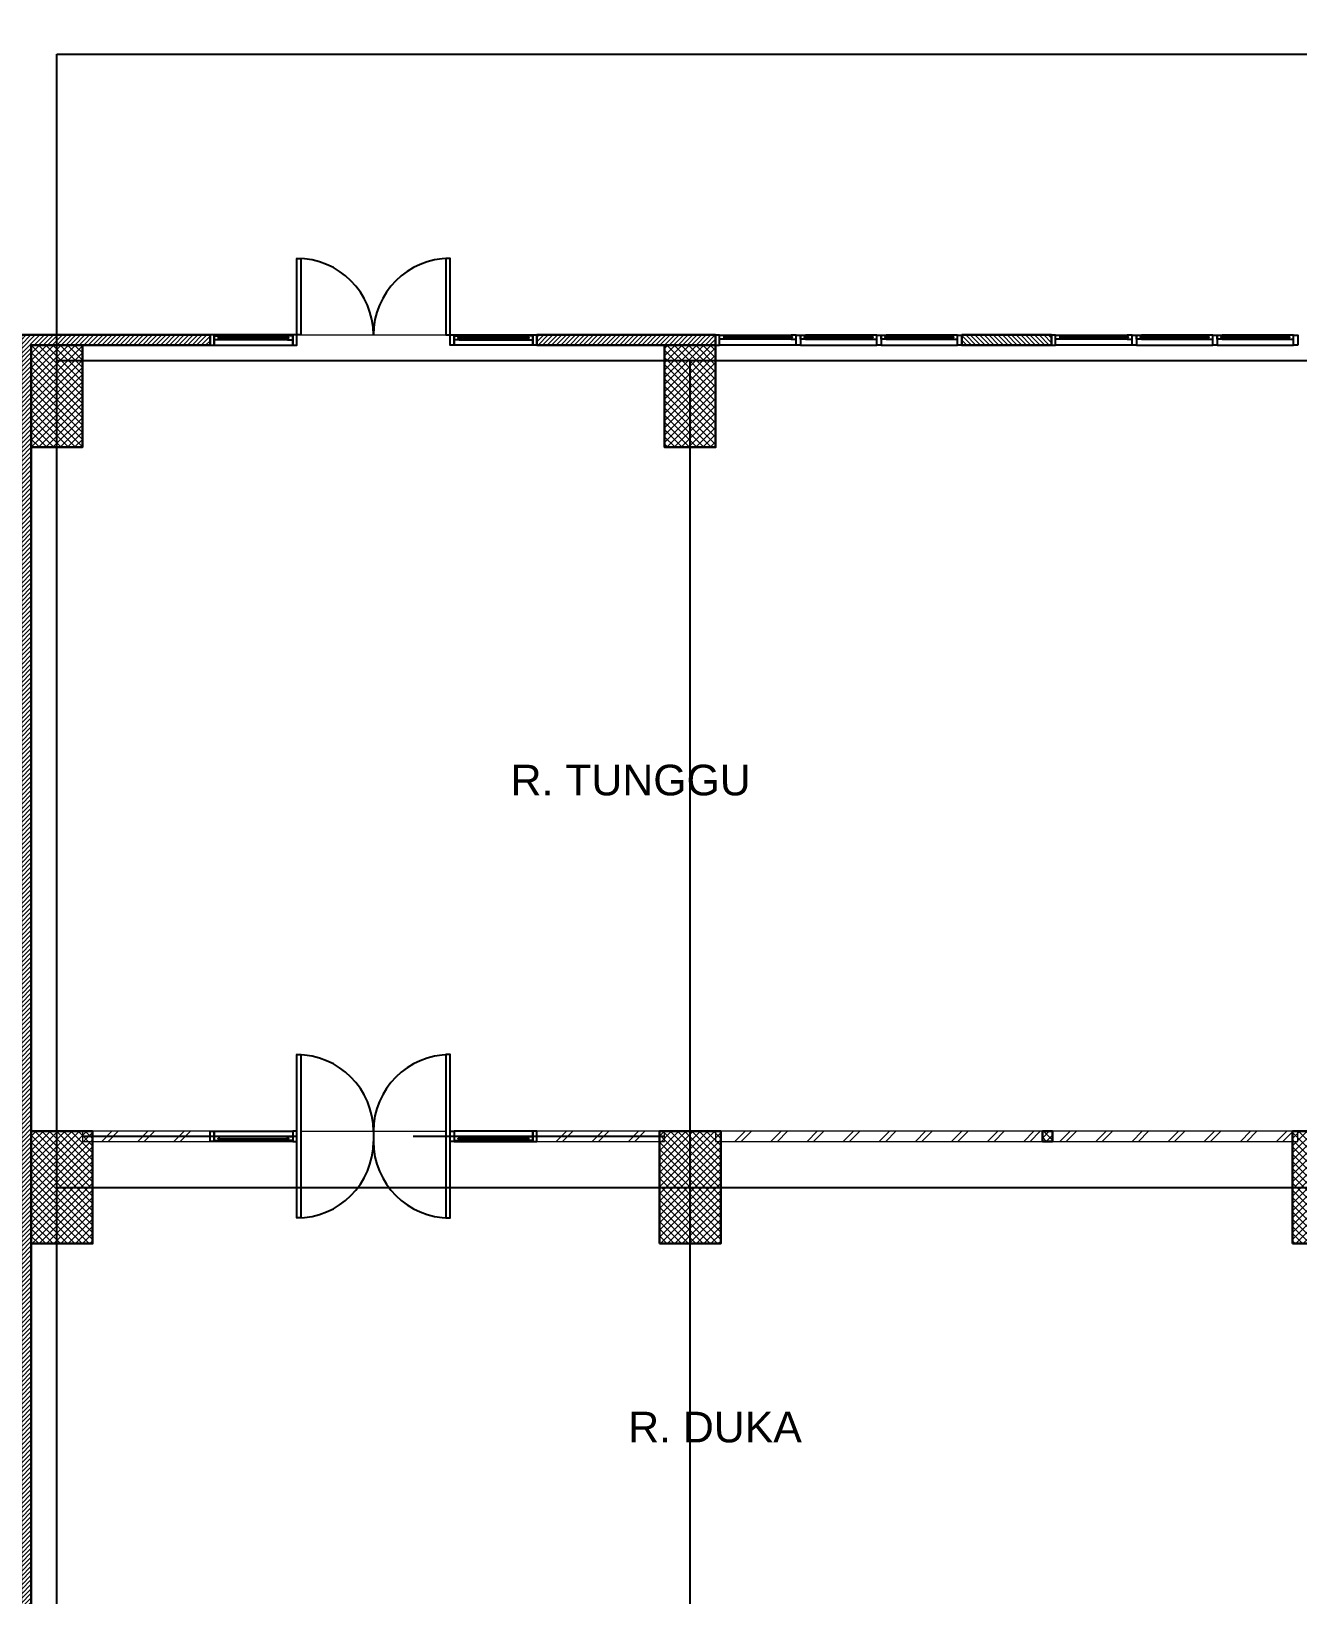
# Model space of a CAD drawing. Header units: inches. Extents: x 0 to 558, y -1 to 295.
# Drawn here: x 292.74 to 305.14, y 134.68 to 150 of the extents above; entities that cross this region are included whole.
import ezdxf

# ---------------------------------------------------------------- set-up
doc = ezdxf.new("R2010")
doc.units = ezdxf.units.IN
doc.header["$MEASUREMENT"] = 0
for name, color, linetype, lineweight in [('ars', 11, 'Continuous', 0), ('ARSIR', 31, 'Continuous', 5), ('ARSIR BETON', 8, 'Continuous', 5), ('KOL', 1, 'Continuous', 30), ('KOLOM', 4, 'Continuous', 9), ('lan', 7, 'Continuous', 15), ('NOT', 7, 'Continuous', 20), ('RUMPUT', 93, 'Continuous', 0), ('tem', 5, 'Continuous', 20)]:
    doc.layers.add(name, color=color, linetype=linetype, lineweight=lineweight)
doc.layers.add('as', color=1, linetype='Continuous', plot=False)
doc.layers.add('Kusen', color=30, linetype='Continuous')
doc.styles.get("Standard").update_dxf_attribs({"font": 'arial.ttf'})
pattern_1 = [(45, (0, -5), (-0.03535534, 0.03535534), []), (135, (0, -5), (-0.03535534, -0.03535534), [])]
pattern_2 = [(45, (2e-09, -0.345), (-0.1767767, 0.1767767), []), (45, (0.0625, -0.345), (-0.1767767, 0.1767767), [])]
pattern_3 = [(86.66969, (37.0798, 226.14725), (-0.5066041, 0.569206), [0.142875, -0.934755]), (41.66969, (37.0798, 226.14725), (-0.5066045, 0.5692064), [0.142875, -0.619125]), (131.66969, (37.0798, 226.14725), (-0.5692064, -0.5066045), [0.142875, -0.619125])]

# ---------------------------------------------------------------- blocks, each defined once
blk = doc.blocks.new('k1')
at = {"layer": 'ars'}
h = blk.add_hatch(dxfattribs=at)
h.set_pattern_fill('_USER', color=256, scale=0.05, angle=45, double=1, pattern_type=0)
h.set_pattern_definition(pattern_1)
h.paths.add_polyline_path([(-0.3, -0.55), (0.3, -0.55), (0.3, 0.55), (-0.3, 0.55)])
at = {"layer": 'KOL'}
blk.add_lwpolyline([(-0.3, -0.55), (0.3, -0.55), (0.3, 0.55), (-0.3, 0.55)], close=True, dxfattribs=at)
blk = doc.blocks.new('k2')
at = {"layer": 'ars'}
h = blk.add_hatch(dxfattribs=at)
h.set_pattern_fill('_USER', color=256, scale=0.05, angle=45, double=1, pattern_type=0)
h.set_pattern_definition(pattern_1)
h.paths.add_polyline_path([(-0.25, -0.5), (0.25, -0.5), (0.25, 0.5), (-0.25, 0.5)])
at = {"layer": 'KOL'}
blk.add_lwpolyline([(-0.25, -0.5), (0.25, -0.5), (0.25, 0.5), (-0.25, 0.5)], close=True, dxfattribs=at)
blk = doc.blocks.new('K 10.10')
at = {"layer": 'ars'}
h = blk.add_hatch(dxfattribs=at)
h.set_pattern_fill('_USER', color=256, scale=0.05, angle=45, double=1, pattern_type=0)
h.set_pattern_definition([(45, (0, 0), (-0.035355339, 0.035355339), []), (135, (0, 0), (-0.035355339, -0.035355339), [])])
h.paths.add_polyline_path([(1560.538, 1380.407), (1560.638, 1380.407), (1560.638, 1380.507), (1560.538, 1380.507)])
at = {"layer": 'KOL'}
blk.add_lwpolyline([(1560.538, 1380.407), (1560.638, 1380.407), (1560.638, 1380.507), (1560.538, 1380.507)], close=True, dxfattribs=at)
blk = doc.blocks.new('BV 241')
at = {"layer": 'Kusen'}
for p, q in [((-0.415, 0), (-1.165, 0)), ((-1.115, 0.1), (-0.465, 0.1)), ((-0.465, 0.06), (-1.115, 0.06)), ((-0.375, 0), (0.375, 0)), ((0.325, 0.1), (-0.325, 0.1)), ((-0.325, 0.06), (0.325, 0.06)), ((1.115, 0.1), (0.465, 0.1)), ((0.465, 0.06), (1.115, 0.06)), ((0.415, 0), (1.165, 0))]:
    blk.add_line(p, q, dxfattribs=at)
for points in [[(-1.205, 0), (-1.165, 0), (-1.165, 0.1), (-1.205, 0.1)], [(-0.375, 0), (-0.415, 0), (-0.415, 0.1), (-0.375, 0.1)], [(0.415, 0), (0.375, 0), (0.375, 0.1), (0.415, 0.1)], [(1.205, 0), (1.165, 0), (1.165, 0.1), (1.205, 0.1)]]:
    blk.add_lwpolyline(points, close=True, dxfattribs=at)
for points in [[(-1.115, 0.0775), (-1.115, 0.06), (-1.165, 0.06), (-1.165, 0.1), (-1.115, 0.1), (-1.115, 0.0825), (-1.125, 0.0825), (-1.125, 0.0775), (-1.115, 0.0775)], [(-0.465, 0.0775), (-0.465, 0.06), (-0.415, 0.06), (-0.415, 0.1), (-0.465, 0.1), (-0.465, 0.0825), (-0.455, 0.0825), (-0.455, 0.0775), (-0.465, 0.0775)], [(-0.325, 0.0775), (-0.325, 0.06), (-0.375, 0.06), (-0.375, 0.1), (-0.325, 0.1), (-0.325, 0.0825), (-0.335, 0.0825), (-0.335, 0.0775), (-0.325, 0.0775)], [(0.325, 0.0775), (0.325, 0.06), (0.375, 0.06), (0.375, 0.1), (0.325, 0.1), (0.325, 0.0825), (0.335, 0.0825), (0.335, 0.0775), (0.325, 0.0775)], [(0.465, 0.0775), (0.465, 0.06), (0.415, 0.06), (0.415, 0.1), (0.465, 0.1), (0.465, 0.0825), (0.455, 0.0825), (0.455, 0.0775), (0.465, 0.0775)], [(1.115, 0.0775), (1.115, 0.06), (1.165, 0.06), (1.165, 0.1), (1.115, 0.1), (1.115, 0.0825), (1.125, 0.0825), (1.125, 0.0775), (1.115, 0.0775)]]:
    blk.add_lwpolyline(points, dxfattribs=at)
at = {"layer": 'Kusen', "color": 141}
for points in [[(-1.125, 0.0775), (-0.455, 0.0775), (-0.455, 0.0825), (-1.125, 0.0825)], [(0.335, 0.0775), (-0.335, 0.0775), (-0.335, 0.0825), (0.335, 0.0825)], [(1.125, 0.0775), (0.455, 0.0775), (0.455, 0.0825), (1.125, 0.0825)]]:
    blk.add_lwpolyline(points, close=True, dxfattribs=at)
blk = doc.blocks.new('DEN-1 BLOK 2')
at = {"layer": 'ars'}
h = blk.add_hatch(dxfattribs=at)
h.set_pattern_fill('ANSI31', color=256, scale=0.25, angle=180, style=0)
h.set_pattern_definition([(225, (-0.35, 48.305), (0.022097087, -0.022097087), [])])
h.paths.add_polyline_path([(1.5, 12.905), (-0.25, 12.905), (-0.25, -0.495), (1.5, -0.495), (1.52, -0.595), (-0.35, -0.595), (-0.35, 13.005), (1.5, 13.005)])
h = blk.add_hatch(dxfattribs=at)
h.set_pattern_fill('ANSI31', color=256, scale=0.25, angle=180, style=0)
h.set_pattern_definition([(225, (-485.678732, 395.609584), (0.0220970869, -0.0220970869), [])])
h.paths.add_polyline_path([(6.45, 12.905), (6.45, 13.005), (4.7, 13.005), (4.7, 12.905)])
h = blk.add_hatch(dxfattribs=at)
h.set_pattern_fill('ANSI31', color=256, scale=0.01, style=0)
h.set_pattern_definition([(315, (-6.06, 13.005), (-0.02245064, -0.02245064), [])])
h.paths.add_polyline_path([(8.86, 13.005), (9.74, 13.005), (9.74, 12.905), (8.86, 12.905)])
h = blk.add_hatch(dxfattribs=at)
h.set_pattern_fill('TEMBOK', color=256, scale=0.25)
h.set_pattern_definition([(45, (-6.2, -0.345), (-0.176777, 0.176777), []), (45, (-6.1375, -0.345), (-0.176777, 0.176777), [])])
h.paths.add_polyline_path([(0.25, 5.205), (1.5, 5.205), (1.5, 5.105), (0.25, 5.105)])
h = blk.add_hatch(dxfattribs=at)
h.set_pattern_fill('TEMBOK', color=256, scale=0.25)
h.set_pattern_definition([(45, (-1.75, -0.345), (-0.176777, 0.176777), []), (45, (-1.6875, -0.345), (-0.176777, 0.176777), [])])
h.paths.add_polyline_path([(4.7, 5.205), (5.95, 5.205), (5.95, 5.105), (4.7, 5.105)])
h = blk.add_hatch(dxfattribs=at)
h.set_pattern_fill('TEMBOK', color=256, scale=0.25)
h.set_pattern_definition(pattern_2)
h.paths.add_polyline_path([(6.45, 5.205), (9.65, 5.205), (9.65, 5.105), (6.45, 5.105)])
h = blk.add_hatch(dxfattribs=at)
h.set_pattern_fill('TEMBOK', color=256, scale=0.25)
h.set_pattern_definition(pattern_2)
h.paths.add_polyline_path([(9.75, 5.205), (12.15, 5.205), (12.15, 5.105), (9.75, 5.105)])
at = {"layer": 'as'}
for p, q in [((0, 15.755), (36.85, 15.755)), ((0, -0.345), (0, 15.755)), ((0, 12.755), (86.8, 12.755)), ((6.2, -0.495), (6.2, 12.755)), ((0.25, 5.155), (2.34, 5.155)), ((3.49, 5.155), (5.95, 5.155)), ((0, 4.655), (86.8, 4.655))]:
    blk.add_line(p, q, dxfattribs=at)
at = {"layer": 'KOL'}
for points in [[(1.5, 12.905), (1.5, 13.005), (-0.35, 13.005), (-0.35, -0.595), (1.5, -0.595), (1.5, -0.495), (-0.25, -0.495), (-0.25, 12.905)], [(4.7, 13.005), (6.45, 13.005), (6.45, 12.905), (4.7, 12.905)], [(8.86, 13.005), (9.74, 13.005), (9.74, 12.905), (8.86, 12.905)]]:
    blk.add_lwpolyline(points, close=True, dxfattribs=at)
at = {"layer": 'Kusen'}
for p, q in [((1.59, 12.997), (2.26, 12.997)), ((2.26, 12.957), (1.59, 12.957)), ((4.61, 12.997), (3.94, 12.997)), ((3.94, 12.957), (4.61, 12.957)), ((2.26, 5.153), (1.59, 5.153)), ((1.59, 5.113), (2.26, 5.113)), ((3.1, 5.205), (3.1, 5.105)), ((3.94, 5.153), (4.61, 5.153)), ((4.61, 5.113), (3.94, 5.113))]:
    blk.add_line(p, q, dxfattribs=at)
for points in [[(2.39, 13.005), (2.35, 13.005), (2.35, 13.755), (2.39, 13.755)], [(3.81, 13.005), (3.85, 13.005), (3.85, 13.755), (3.81, 13.755)], [(1.54, 13.005), (1.5, 13.005), (1.5, 12.905), (1.54, 12.905)], [(1.54, 12.905), (2.31, 12.905), (2.31, 13.005), (1.54, 13.005)], [(2.35, 13.005), (2.31, 13.005), (2.31, 12.905), (2.35, 12.905)], [(3.85, 13.005), (3.89, 13.005), (3.89, 12.905), (3.85, 12.905)], [(4.66, 12.905), (3.89, 12.905), (3.89, 13.005), (4.66, 13.005)], [(4.66, 13.005), (4.7, 13.005), (4.7, 12.905), (4.66, 12.905)], [(2.39, 4.355), (2.35, 4.355), (2.35, 5.955), (2.39, 5.955)], [(3.81, 4.355), (3.85, 4.355), (3.85, 5.955), (3.81, 5.955)], [(1.54, 5.105), (1.5, 5.105), (1.5, 5.205), (1.54, 5.205)], [(1.54, 5.205), (2.31, 5.205), (2.31, 5.105), (1.54, 5.105)], [(2.35, 5.205), (2.31, 5.205), (2.31, 5.105), (2.35, 5.105)], [(3.85, 5.205), (3.89, 5.205), (3.89, 5.105), (3.85, 5.105)], [(4.66, 5.205), (3.89, 5.205), (3.89, 5.105), (4.66, 5.105)], [(4.66, 5.105), (4.7, 5.105), (4.7, 5.205), (4.66, 5.205)]]:
    blk.add_lwpolyline(points, close=True, dxfattribs=at)
for points in [[(1.59, 12.975), (1.59, 12.957), (1.54, 12.957), (1.54, 12.997), (1.59, 12.997), (1.59, 12.98), (1.58, 12.98), (1.58, 12.975), (1.59, 12.975)], [(2.26, 12.975), (2.26, 12.957), (2.31, 12.957), (2.31, 12.997), (2.26, 12.997), (2.26, 12.98), (2.27, 12.98), (2.27, 12.975), (2.26, 12.975)], [(3.94, 12.975), (3.94, 12.957), (3.89, 12.957), (3.89, 12.997), (3.94, 12.997), (3.94, 12.98), (3.93, 12.98), (3.93, 12.975), (3.94, 12.975)], [(4.61, 12.975), (4.61, 12.957), (4.66, 12.957), (4.66, 12.997), (4.61, 12.997), (4.61, 12.98), (4.62, 12.98), (4.62, 12.975), (4.61, 12.975)], [(1.59, 5.135), (1.59, 5.153), (1.54, 5.153), (1.54, 5.113), (1.59, 5.113), (1.59, 5.13), (1.58, 5.13), (1.58, 5.135), (1.59, 5.135)], [(2.26, 5.135), (2.26, 5.153), (2.31, 5.153), (2.31, 5.113), (2.26, 5.113), (2.26, 5.13), (2.27, 5.13), (2.27, 5.135), (2.26, 5.135)], [(3.94, 5.135), (3.94, 5.153), (3.89, 5.153), (3.89, 5.113), (3.94, 5.113), (3.94, 5.13), (3.93, 5.13), (3.93, 5.135), (3.94, 5.135)], [(4.61, 5.135), (4.61, 5.153), (4.66, 5.153), (4.66, 5.113), (4.61, 5.113), (4.61, 5.13), (4.62, 5.13), (4.62, 5.135), (4.61, 5.135)]]:
    blk.add_lwpolyline(points, dxfattribs=at)
at = {"layer": 'Kusen', "color": 141}
for points in [[(1.58, 12.975), (2.27, 12.975), (2.27, 12.98), (1.58, 12.98)], [(4.62, 12.975), (3.93, 12.975), (3.93, 12.98), (4.62, 12.98)], [(1.58, 5.135), (2.27, 5.135), (2.27, 5.13), (1.58, 5.13)], [(4.62, 5.135), (3.93, 5.135), (3.93, 5.13), (4.62, 5.13)]]:
    blk.add_lwpolyline(points, close=True, dxfattribs=at)
at = {"layer": 'Kusen'}
for centre, start, end in [((2.35, 13.005), 360, 90), ((3.85, 13.005), 90, 180), ((2.35, 5.205), 360, 90), ((3.85, 5.205), 90, 180), ((2.35, 5.105), 270, 0), ((3.85, 5.105), 180, 270)]:
    blk.add_arc(centre, 0.75, start, end, dxfattribs=at)
at = {"layer": 'lan'}
for p, q in [((2.35, 13.005), (3.85, 13.005)), ((2.39, 5.205), (3.81, 5.205))]:
    blk.add_line(p, q, dxfattribs=at)
at = {"layer": 'tem'}
for points in [[(0.25, 5.205), (0.25, 5.105), (1.5, 5.105), (1.5, 5.205)], [(4.7, 5.205), (4.7, 5.105), (5.95, 5.105), (5.95, 5.205)], [(6.45, 5.205), (6.45, 5.105), (9.65, 5.105), (9.65, 5.205)], [(9.75, 5.205), (9.75, 5.105), (12.15, 5.105), (12.15, 5.205)]]:
    blk.add_lwpolyline(points, close=True, dxfattribs=at)
at = {"layer": 'KOL', "rotation": 180}
for p in [(0, 12.405), (6.2, 12.405)]:
    blk.add_blockref('k2', p, dxfattribs=at)
at = {"layer": 'KOL'}
for p in [(0.05, 4.655), (6.2, 4.655), (12.4, 4.655)]:
    blk.add_blockref('k1', p, dxfattribs=at)
at = {"layer": 'KOLOM', "extrusion": (0, 0, -1), "zscale": -1}
blk.add_blockref('K 10.10', (-1570.288, -1375.302), dxfattribs=at)
at = {"layer": 'Kusen'}
for p in [(7.655, 12.904), (10.945, 12.904)]:
    blk.add_blockref('BV 241', p, dxfattribs=at)
at = {"layer": 'NOT', "char_height": 0.3, "attachment_point": 1}
for s, width, insert in [('\\pi1.1184;R. TUNGGU', 4.52162, (3.325, 8.795)), ('\\pi0.90413;R. DUKA', 3.47586, (4.691, 2.457))]:
    blk.add_mtext_dynamic_manual_height_columns(s, width=width, gutter_width=1, heights=[0], dxfattribs=dict(at, insert=insert))

msp = doc.modelspace()

# ---------------------------------------------------------------- hatches: boundary and pattern name
at = {"layer": 'ARSIR'}
h = msp.add_hatch(dxfattribs=at)
h.set_pattern_fill('AR-HBONE', color=256, scale=0.1, style=0)
h.set_pattern_definition([(48.3303, (269.9467, 118.0756), (-0.0328619, 0.5647301), [1.2, -0.4]), (138.3303, (270.2126, 118.37438), (-0.0328619, 0.5647301), [1.2, -0.4])])
edge = h.paths.add_edge_path()
edge.add_line((395.42, 171.6524), (394.22, 171.6524))
edge.add_line((394.22, 171.6524), (394.22, 133.2715))
edge.add_arc((380.22, 133.2715), 14, 270, 360, ccw=False)
edge.add_line((380.22, 119.2715), (283.2125, 119.2715))
edge.add_line((283.2125, 119.2715), (283.2125, 118.0715))
edge.add_line((283.2125, 118.0715), (380.22, 118.0715))
edge.add_arc((380.22, 133.2715), 15.2, 270, 360)
edge.add_line((395.42, 133.2715), (395.42, 171.6524))
at = {"layer": 'ARSIR BETON'}
h = msp.add_hatch(dxfattribs=at)
h.set_pattern_fill('AR-HBONE', color=256, scale=0.004, style=0)
h.set_pattern_definition([(45, (37.0798, 226.14725), (6e-17, 0.5747364), [1.2192, -0.4064]), (135, (37.36716, 226.4346), (6e-17, 0.5747364), [1.2192, -0.4064])])
edge = h.paths.add_edge_path()
edge.add_arc((191.2828, 190.0679), 14, 90, 180)
edge.add_line((177.2828, 190.0679), (177.2828, 133.2715))
edge.add_arc((191.2827, 133.2715), 14, 179.99992, 263.11919)
edge.add_line((189.6055, 119.3724), (189.6055, 112.3227))
edge.add_line((189.6055, 112.3227), (189.7055, 112.3227))
edge.add_line((189.7055, 112.3227), (189.7055, 112.2227))
edge.add_line((189.7055, 112.2227), (201.7055, 112.2227))
edge.add_line((201.7055, 112.2227), (201.7055, 119.2715))
edge.add_line((201.7055, 119.2715), (380.22, 119.2715))
edge.add_arc((380.22, 133.2715), 14, 270, 360)
edge.add_line((394.22, 133.2715), (394.22, 186.8365))
edge.add_arc((380.07, 186.8365), 14.15, 0.00002, 89.99998)
edge.add_line((380.07, 200.9865), (288.3873, 200.9865))
edge.add_arc((288.3873, 203.9865), 3, 180, 270, ccw=False)
edge.add_line((285.3873, 203.9865), (285.3986, 204.9823))
edge.add_line((285.3986, 204.9823), (271.3873, 205.1475))
edge.add_line((271.3873, 205.1475), (271.3873, 204.9086))
edge.add_arc((270.5466, 204.9086), 0.8408, 270, 359.99999, ccw=False)
edge.add_line((270.5466, 204.0679), (191.2828, 204.0679))
edge = h.paths.add_edge_path()
edge.add_line((191.2672, 197.9562), (265.7566, 197.9585))
edge.add_arc((265.7568, 189.203), 8.7555, 41.343, 90.00169, ccw=False)
edge.add_line((272.3302, 194.9865), (332.5823, 194.9865))
edge.add_line((332.5823, 194.9865), (332.5823, 191.8715))
edge.add_line((332.5823, 191.8715), (340.1822, 191.8715))
edge.add_line((340.1822, 191.8715), (340.1822, 194.9865))
edge.add_line((340.1822, 194.9865), (380.07, 194.9865))
edge.add_arc((380.07, 186.8365), 8.15, 0, 90, ccw=False)
edge.add_line((388.22, 186.8365), (388.22, 163.1715))
edge.add_line((388.22, 163.1715), (388.22, 157.7117))
edge.add_line((388.22, 157.7117), (388.22, 133.2715))
edge.add_arc((380.22, 133.2715), 8, -90, 0, ccw=False)
edge.add_line((380.22, 125.2715), (191.2828, 125.2715))
edge.add_arc((191.185, 133.1732), 7.9023, 180.12317, 270.70845, ccw=False)
edge.add_line((183.2828, 133.1562), (183.2675, 189.9541))
edge.add_arc((191.2675, 189.9563), 8, 90.00169, 180.01541, ccw=False)
at = {"layer": 'RUMPUT'}
h = msp.add_hatch(dxfattribs=at)
h.set_pattern_fill('GRASS', color=256, scale=0.03, angle=356.66969, style=0)
h.set_pattern_definition(pattern_3)
edge = h.paths.add_edge_path()
edge.add_line((394.22, 171.6524), (402.698, 171.6524))
edge.add_line((402.698, 171.6524), (406.8633, 171.9326))
edge.add_line((406.8633, 171.9326), (407.1349, 173.6574))
edge.add_line((407.1349, 173.6574), (416.4205, 172.1948))
edge.add_line((416.4205, 172.1948), (417.0895, 176.4425))
edge.add_line((417.0895, 176.4425), (434.0908, 173.7645))
edge.add_line((434.0908, 173.7645), (442.2259, 174.3118))
edge.add_line((442.2259, 174.3118), (445.141, 192.7643))
edge.add_line((445.141, 192.7643), (418.5729, 196.9616))
edge.add_line((418.5729, 196.9616), (402.3997, 199.5091))
edge.add_line((402.3997, 199.5091), (401.9329, 196.5456))
edge.add_line((401.9329, 196.5456), (390.18, 198.3869))
edge.add_arc((380.07, 186.8365), 15.35, 48.80437, 90)
edge.add_line((380.07, 202.1865), (288.3873, 202.1865))
edge.add_arc((288.3873, 203.9865), 1.8, 180, 270, ccw=False)
edge.add_line((286.5873, 203.9865), (286.5873, 204.7646))
edge.add_line((286.5873, 204.7646), (489.7232, 202.4653))
edge.add_line((489.7232, 202.4653), (489.009, 190.7748))
edge.add_line((489.009, 190.7748), (447.5074, 192.7549))
edge.add_line((447.5074, 192.7549), (448.3956, 174.0667))
edge.add_line((448.3956, 174.0667), (421.3302, 172.0652))
edge.add_line((421.3302, 172.0652), (401.0645, 170.836))
edge.add_line((401.0645, 170.836), (400.9341, 157.9843))
edge.add_line((400.9341, 157.9843), (400.8036, 145.1327))
edge.add_line((400.8036, 145.1327), (400.9017, 135.2859))
edge.add_line((400.9017, 135.2859), (401.5003, 132.6794))
edge.add_line((401.5003, 132.6794), (401.2595, 116.478))
edge.add_line((401.2595, 116.478), (378.6535, 115.7086))
edge.add_line((378.6535, 115.7086), (368.9216, 115.7377))
edge.add_line((368.9216, 115.7377), (346.0892, 112.9076))
edge.add_line((346.0892, 112.9076), (341.1309, 112.1001))
edge.add_line((341.1309, 112.1001), (333.7244, 111.8362))
edge.add_line((333.7244, 111.8362), (331.0738, 112.2718))
edge.add_line((331.0738, 112.2718), (324.3803, 115.2754))
edge.add_line((324.3803, 115.2754), (321.6092, 115.9684))
edge.add_line((321.6092, 115.9684), (289.1333, 113.6571))
edge.add_line((289.1333, 113.6571), (289.1333, 118.0715))
edge.add_line((289.1333, 118.0715), (380.22, 118.0715))
edge.add_arc((380.22, 133.2715), 15.2, 270, 360)
edge.add_line((395.42, 133.2715), (395.42, 171.6524))
h = msp.add_hatch(dxfattribs=at)
h.set_pattern_fill('GRASS', color=256, scale=0.03, angle=356.66969, style=0)
h.set_pattern_definition(pattern_3)
edge = h.paths.add_edge_path()
edge.add_line((296.4823, 126.5716), (296.4823, 130.3681))
edge.add_line((296.4823, 130.3681), (332.4823, 130.3681))
edge.add_line((332.4823, 130.3681), (332.4823, 131.4715))
edge.add_line((332.4823, 131.4715), (293.4373, 131.4715))
edge.add_arc((293.4373, 134.2215), 2.75, 180, 270, ccw=False)
edge.add_line((290.6873, 134.2215), (290.6873, 146.8315))
edge.add_line((290.6873, 146.8315), (266.1873, 146.8315))
edge.add_line((266.1873, 146.8315), (266.1873, 134.2215))
edge.add_arc((263.4373, 134.2215), 2.75, 270, 360, ccw=False)
edge.add_line((263.4373, 131.4715), (230.5822, 131.4715))
edge.add_line((230.5822, 131.4715), (230.5822, 125.7715))
edge.add_arc((230.9822, 125.7715), 0.4, 180, 270)
edge.add_line((230.9822, 125.3715), (231.9822, 125.3715))
edge.add_arc((231.9822, 125.7715), 0.4, 270, 360)
edge.add_line((232.3822, 125.7715), (232.3822, 130.3715))
edge.add_line((232.3822, 130.3715), (262.5822, 130.3715))
edge.add_line((262.5822, 130.3715), (262.5822, 126.5716))
edge.add_line((262.5822, 126.5716), (296.4823, 126.5716))
h.paths.add_polyline_path([(284.185, 144.4992), (284.1822, 144.4607), (288.6128, 144.1071), (288.6032, 144.0035), (288.5816, 143.7583), (288.5544, 143.513), (288.5161, 143.2733), (288.4781, 143.0337), (288.4345, 142.794), (288.3799, 142.5596), (288.3255, 142.3255), (288.1946, 141.8677), (288.1238, 141.6389), (288.0423, 141.4156), (287.9604, 141.1978), (287.8734, 140.9742), (287.7807, 140.7617), (287.6825, 140.5495), (287.579, 140.337), (287.4755, 140.1298), (287.3613, 139.9229), (287.2467, 139.7212), (287.1268, 139.5198), (287.0018, 139.3237), (286.8708, 139.1328), (286.7346, 138.9422), (286.5984, 138.7569), (286.4569, 138.5772), (286.3096, 138.3974), (286.1626, 138.2177), (286.0048, 138.0487), (285.8466, 137.8798), (285.6888, 137.7111), (285.5199, 137.553), (285.3509, 137.3952), (285.182, 137.2426), (285.0022, 137.09), (284.8225, 136.9483), (284.6427, 136.8068), (284.4574, 136.665), (284.2668, 136.5344), (284.076, 136.4034), (283.8798, 136.2783), (283.6785, 136.1585), (283.4768, 136.0439), (283.2754, 135.9349), (283.0682, 135.8262), (282.8557, 135.728), (282.6432, 135.6301), (282.431, 135.5374), (282.2129, 135.4503), (281.9949, 135.3685), (281.7716, 135.2922), (281.5483, 135.2159), (281.3194, 135.1504), (281.0905, 135.0905), (280.862, 135.0306), (280.6276, 134.9818), (280.3934, 134.9379), (280.159, 134.8944), (279.9194, 134.8619), (279.6797, 134.8292), (279.4344, 134.8073), (279.1948, 134.7909), (278.9495, 134.7801), (278.7046, 134.7745), (278.5792, 134.7745), (278.4483, 134.7745), (278.187, 134.7801), (277.9309, 134.7909), (277.6749, 134.8128), (277.4241, 134.84), (277.1736, 134.8672), (276.9231, 134.9055), (276.6723, 134.9543), (276.4271, 135.0034), (276.1822, 135.0581), (275.9425, 135.1232), (275.7025, 135.1887), (275.4684, 135.2594), (275.2343, 135.3413), (275.0054, 135.4284), (274.7766, 135.5155), (274.5477, 135.6137), (274.3244, 135.7116), (274.1064, 135.8206), (273.8886, 135.9296), (273.6761, 136.0439), (273.4636, 136.1638), (273.2567, 136.2947), (273.055, 136.4254), (272.8533, 136.5616), (272.6572, 136.6978), (272.4611, 136.8448), (272.2705, 136.9918), (272.0852, 137.1499), (271.9054, 137.3078), (271.7257, 137.4659), (271.5515, 137.6348), (271.377, 137.8038), (271.2136, 137.978), (271.0502, 138.1577), (270.8921, 138.3431), (270.7395, 138.5281), (270.5872, 138.7189), (270.4455, 138.9095), (270.3037, 139.1056), (270.1675, 139.3073), (270.0368, 139.5142), (269.9115, 139.7212), (269.6718, 140.1462), (269.5628, 140.3642), (269.454, 140.582), (269.3558, 140.8056), (269.2579, 141.0289), (269.1705, 141.2577), (269.0834, 141.4919), (269.0071, 141.7263), (268.9308, 141.9604), (268.8657, 142.2001), (268.8057, 142.4397), (268.7458, 142.685), (268.6967, 142.9302), (268.6532, 143.1751), (268.6149, 143.4259), (268.5821, 143.6764), (268.555, 143.9324), (268.5386, 144.1885), (268.5222, 144.4445), (268.517, 144.7061), (268.517, 144.8315), (284.1961, 144.8315), (284.1905, 144.7225)])

# ---------------------------------------------------------------- block references
at = {"layer": 'lan'}
msp.add_blockref('DEN-1 BLOK 2', (292.9873, 134.0165), dxfattribs=at)

doc.saveas('drawing.dxf')
